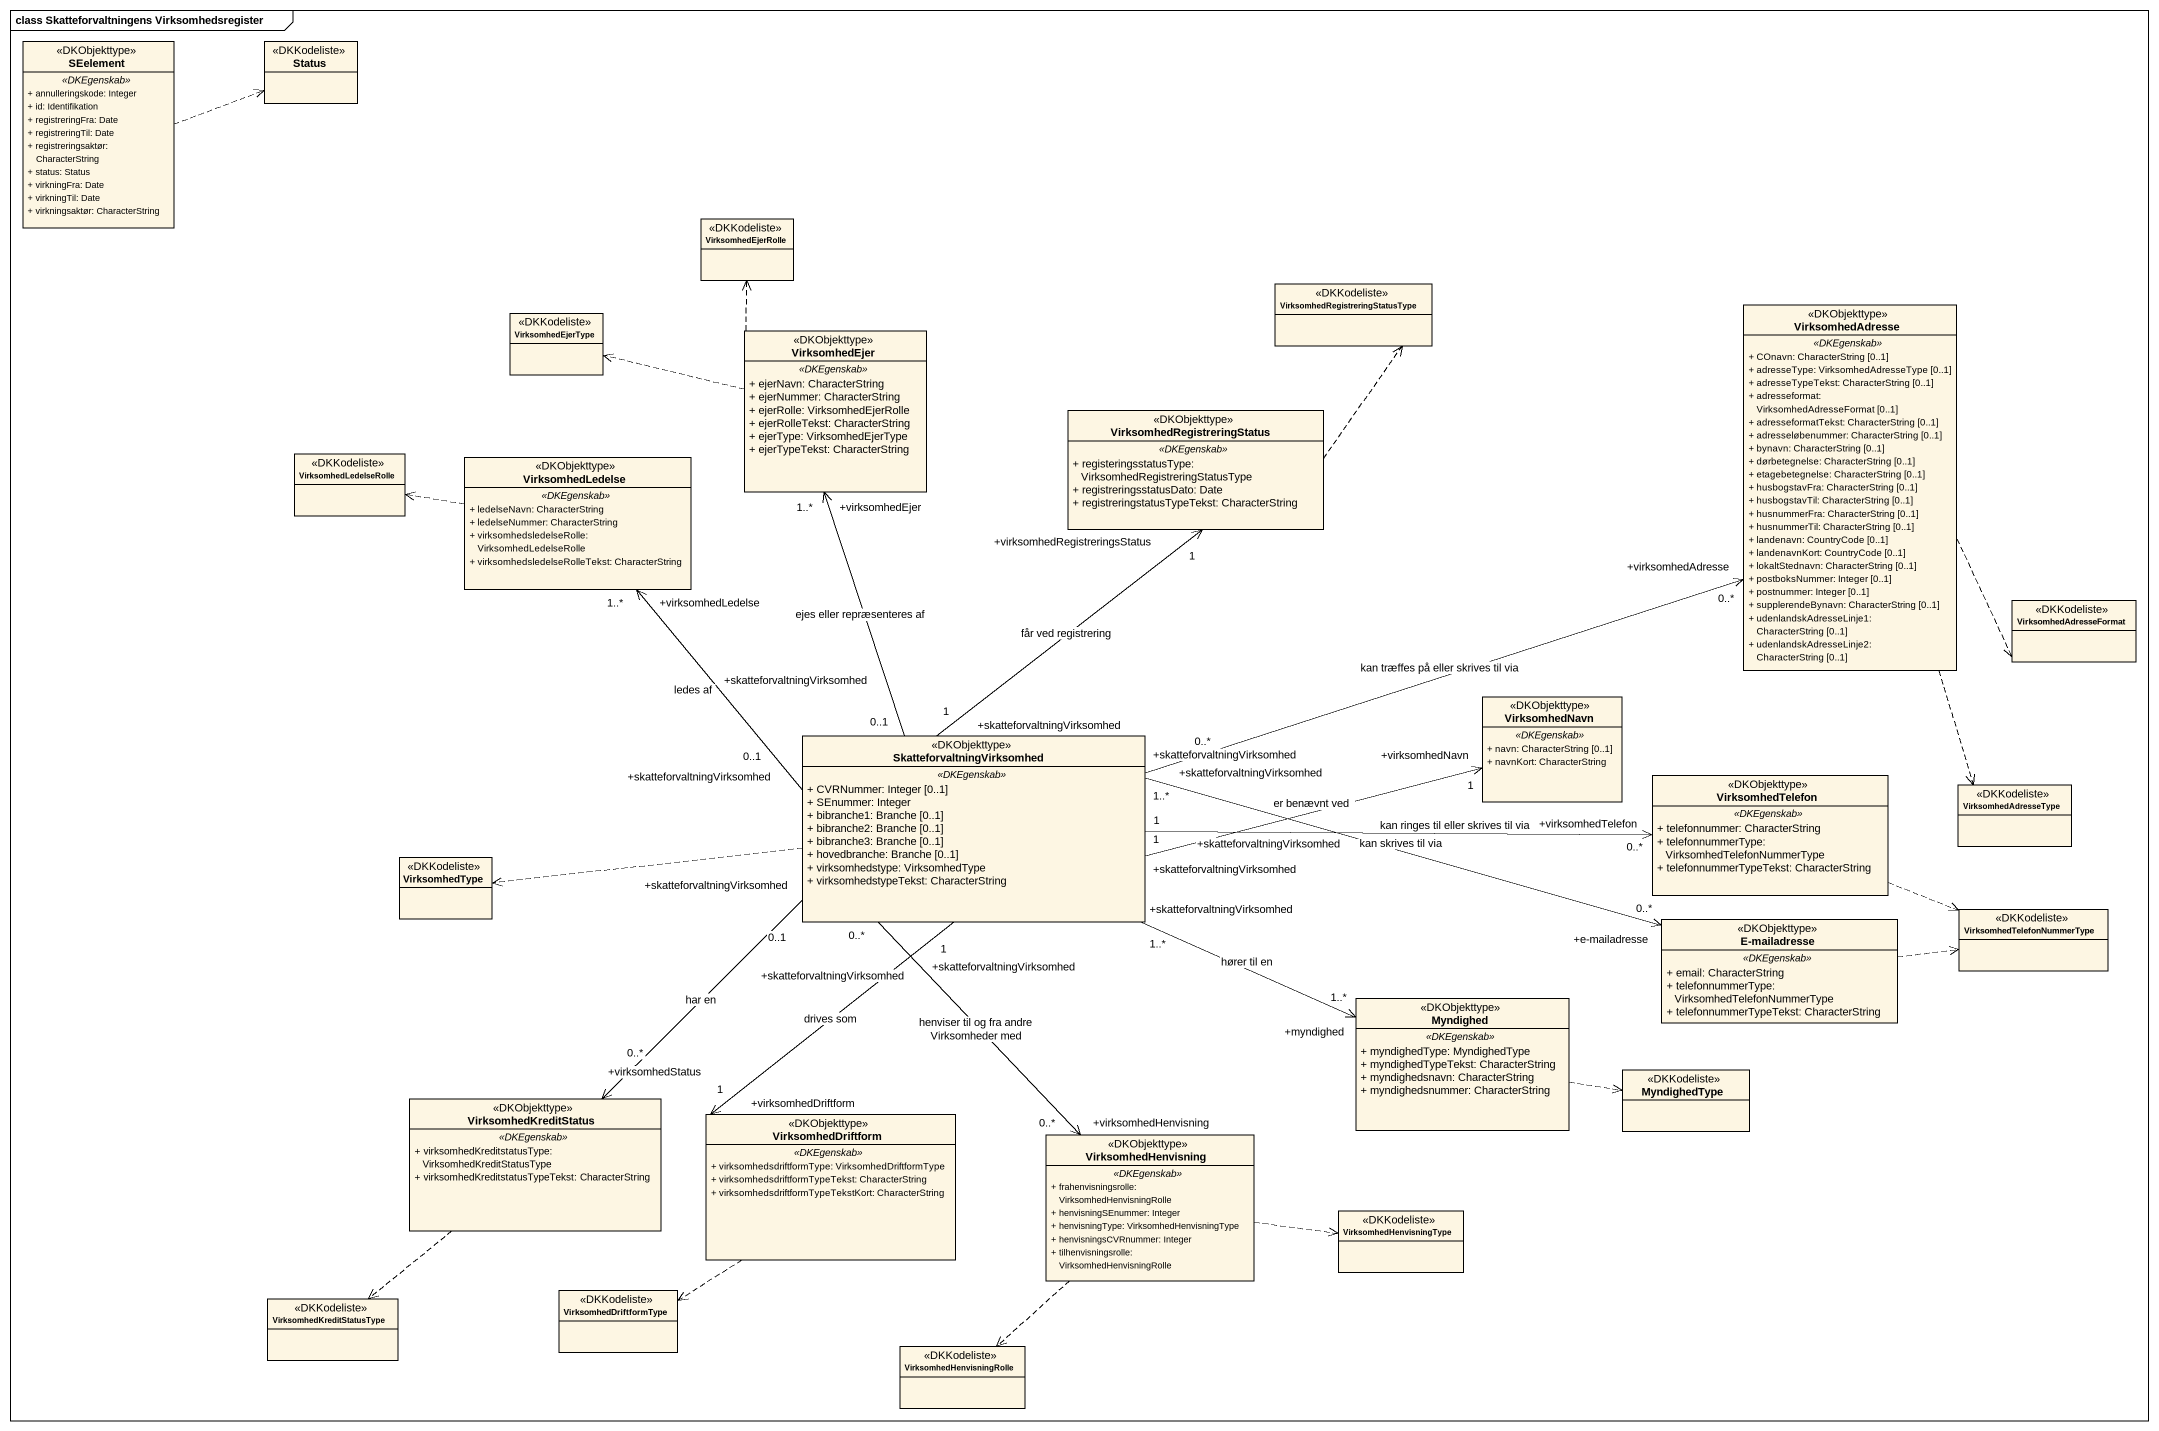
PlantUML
@startuml
mainframe class Skatteforvaltningens Virksomhedsregister
hide circle
hide empty members
skinparam classAttributeIconSize 0
class SEelement <<DKObjekttype>> {
  .. <<DKEgenskab>> ..
  + annulleringskode: Integer
  + id: Identifikation
  + registreringFra: Date
  + registreringTil: Date
  + registreringsaktør: CharacterString
  + status: Status
  + virkningFra: Date
  + virkningTil: Date
  + virkningsaktør: CharacterString
}
enum Status <<DKKodeliste>>
enum VirksomhedEjerRolle <<DKKodeliste>>
enum "VirksomhedRegistreringStatusType" as VirksomhedRegistreringStatus <<DKKodeliste>>
class VirksomhedAdresse <<DKObjekttype>> {
  .. <<DKEgenskab>> ..
  + COnavn: CharacterString [0..1]
  + adresseType: VirksomhedAdresseType [0..1]
  + adresseTypeTekst: CharacterString [0..1]
  + adresseformat: VirksomhedAdresseFormat [0..1]
  + adresseformatTekst: CharacterString [0..1]
  + adresseløbenummer: CharacterString [0..1]
  + bynavn: CharacterString [0..1]
  + dørbetegnelse: CharacterString [0..1]
  + etagebetegnelse: CharacterString [0..1]
  + husbogstavFra: CharacterString [0..1]
  + husbogstavTil: CharacterString [0..1]
  + husnummerFra: CharacterString [0..1]
  + husnummerTil: CharacterString [0..1]
  + landenavn: CountryCode [0..1]
  + landenavnKort: CountryCode [0..1]
  + lokaltStednavn: CharacterString [0..1]
  + postboksNummer: Integer [0..1]
  + postnummer: Integer [0..1]
  + supplerendeBynavn: CharacterString [0..1]
  + udenlandskAdresseLinje1: CharacterString [0..1]
  + udenlandskAdresseLinje2: CharacterString [0..1]
}
enum VirksomhedEjerType <<DKKodeliste>>
class VirksomhedEjer <<DKObjekttype>> {
  .. <<DKEgenskab>> ..
  + ejerNavn: CharacterString
  + ejerNummer: CharacterString
  + ejerRolle: VirksomhedEjerRolle
  + ejerRolleTekst: CharacterString
  + ejerType: VirksomhedEjerType
  + ejerTypeTekst: CharacterString
}
class "VirksomhedRegistreringStatus" as VirksomhedRegistreringStatus_2 <<DKObjekttype>> {
  .. <<DKEgenskab>> ..
  + registeringsstatusType: VirksomhedRegistreringStatusType
  + registreringsstatusDato: Date
  + registreringstatusTypeTekst: CharacterString
}
enum VirksomhedLedelseRolle <<DKKodeliste>>
class VirksomhedLedelse <<DKObjekttype>> {
  .. <<DKEgenskab>> ..
  + ledelseNavn: CharacterString
  + ledelseNummer: CharacterString
  + virksomhedsledelseRolle: VirksomhedLedelseRolle
  + virksomhedsledelseRolleTekst: CharacterString
}
enum VirksomhedAdresseFormat <<DKKodeliste>>
class VirksomhedNavn <<DKObjekttype>> {
  .. <<DKEgenskab>> ..
  + navn: CharacterString [0..1]
  + navnKort: CharacterString
}
class SkatteforvaltningVirksomhed <<DKObjekttype>> {
  .. <<DKEgenskab>> ..
  + CVRNummer: Integer [0..1]
  + SEnummer: Integer
  + bibranche1: Branche [0..1]
  + bibranche2: Branche [0..1]
  + bibranche3: Branche [0..1]
  + hovedbranche: Branche [0..1]
  + virksomhedstype: VirksomhedType
  + virksomhedstypeTekst: CharacterString
}
class VirksomhedTelefon <<DKObjekttype>> {
  .. <<DKEgenskab>> ..
  + telefonnummer: CharacterString
  + telefonnummerType: VirksomhedTelefonNummerType
  + telefonnummerTypeTekst: CharacterString
}
enum VirksomhedAdresseType <<DKKodeliste>>
enum VirksomhedType <<DKKodeliste>>
enum VirksomhedTelefonNummerType <<DKKodeliste>>
class "E-mailadresse" as E_mailadresse <<DKObjekttype>> {
  .. <<DKEgenskab>> ..
  + email: CharacterString
  + telefonnummerType: VirksomhedTelefonNummerType
  + telefonnummerTypeTekst: CharacterString
}
class Myndighed <<DKObjekttype>> {
  .. <<DKEgenskab>> ..
  + myndighedType: MyndighedType
  + myndighedTypeTekst: CharacterString
  + myndighedsnavn: CharacterString
  + myndighedsnummer: CharacterString
}
class VirksomhedKreditStatus <<DKObjekttype>> {
  .. <<DKEgenskab>> ..
  + virksomhedKreditstatusType: VirksomhedKreditStatusType
  + virksomhedKreditstatusTypeTekst: CharacterString
}
enum MyndighedType <<DKKodeliste>>
class VirksomhedDriftform <<DKObjekttype>> {
  .. <<DKEgenskab>> ..
  + virksomhedsdriftformType: VirksomhedDriftformType
  + virksomhedsdriftformTypeTekst: CharacterString
  + virksomhedsdriftformTypeTekstKort: CharacterString
}
class VirksomhedHenvisning <<DKObjekttype>> {
  .. <<DKEgenskab>> ..
  + frahenvisningsrolle: VirksomhedHenvisningRolle
  + henvisningSEnummer: Integer
  + henvisningType: VirksomhedHenvisningType
  + henvisningsCVRnummer: Integer
  + tilhenvisningsrolle: VirksomhedHenvisningRolle
}
enum VirksomhedHenvisningType <<DKKodeliste>>
enum VirksomhedKreditStatusType <<DKKodeliste>>
enum VirksomhedDriftformType <<DKKodeliste>>
enum VirksomhedHenvisningRolle <<DKKodeliste>>
SEelement .right.> Status
VirksomhedAdresse ..> VirksomhedAdresseFormat
VirksomhedAdresse ..> VirksomhedAdresseType
VirksomhedEjer .up.> VirksomhedEjerRolle
VirksomhedEjer .left.> VirksomhedEjerType
VirksomhedRegistreringStatus_2 .up.> VirksomhedRegistreringStatus
VirksomhedLedelse .left.> VirksomhedLedelseRolle
SkatteforvaltningVirksomhed "+skatteforvaltningVirksomhed\n0..*" -right-> "+virksomhedAdresse\n0..*" VirksomhedAdresse : kan træffes på eller skrives til via
SkatteforvaltningVirksomhed "+skatteforvaltningVirksomhed\n0..1" -up-> "+virksomhedEjer\n1..*" VirksomhedEjer : ejes eller repræsenteres af
SkatteforvaltningVirksomhed "+skatteforvaltningVirksomhed\n1" -up-> "+virksomhedRegistreringsStatus\n1" VirksomhedRegistreringStatus_2 : får ved registrering
SkatteforvaltningVirksomhed "+skatteforvaltningVirksomhed\n0..1" -up-> "+virksomhedLedelse\n1..*" VirksomhedLedelse : ledes af
SkatteforvaltningVirksomhed "+skatteforvaltningVirksomhed\n1" -right-> "+virksomhedNavn\n1" VirksomhedNavn : er benævnt ved
SkatteforvaltningVirksomhed "+skatteforvaltningVirksomhed\n1" -right-> "+virksomhedTelefon\n0..*" VirksomhedTelefon : kan ringes til eller skrives til via
SkatteforvaltningVirksomhed .left.> VirksomhedType
SkatteforvaltningVirksomhed "+skatteforvaltningVirksomhed\n1..*" -right-> "+e-mailadresse\n0..*" E_mailadresse : kan skrives til via
SkatteforvaltningVirksomhed "+skatteforvaltningVirksomhed\n1..*" -right-> "+myndighed\n1..*" Myndighed : hører til en
SkatteforvaltningVirksomhed "+skatteforvaltningVirksomhed\n0..1" --> "+virksomhedStatus\n0..*" VirksomhedKreditStatus : har en
SkatteforvaltningVirksomhed "+skatteforvaltningVirksomhed\n1" --> "+virksomhedDriftform\n1" VirksomhedDriftform : drives som
SkatteforvaltningVirksomhed "+skatteforvaltningVirksomhed\n0..*" --> "+virksomhedHenvisning\n0..*" VirksomhedHenvisning : henviser til og fra andre Virksomheder med
VirksomhedTelefon .right.> VirksomhedTelefonNummerType
E_mailadresse .right.> VirksomhedTelefonNummerType
Myndighed .right.> MyndighedType
VirksomhedKreditStatus ..> VirksomhedKreditStatusType
VirksomhedDriftform ..> VirksomhedDriftformType
VirksomhedHenvisning .right.> VirksomhedHenvisningType
VirksomhedHenvisning ..> VirksomhedHenvisningRolle
VirksomhedHenvisning ..> VirksomhedHenvisningRolle
@enduml
